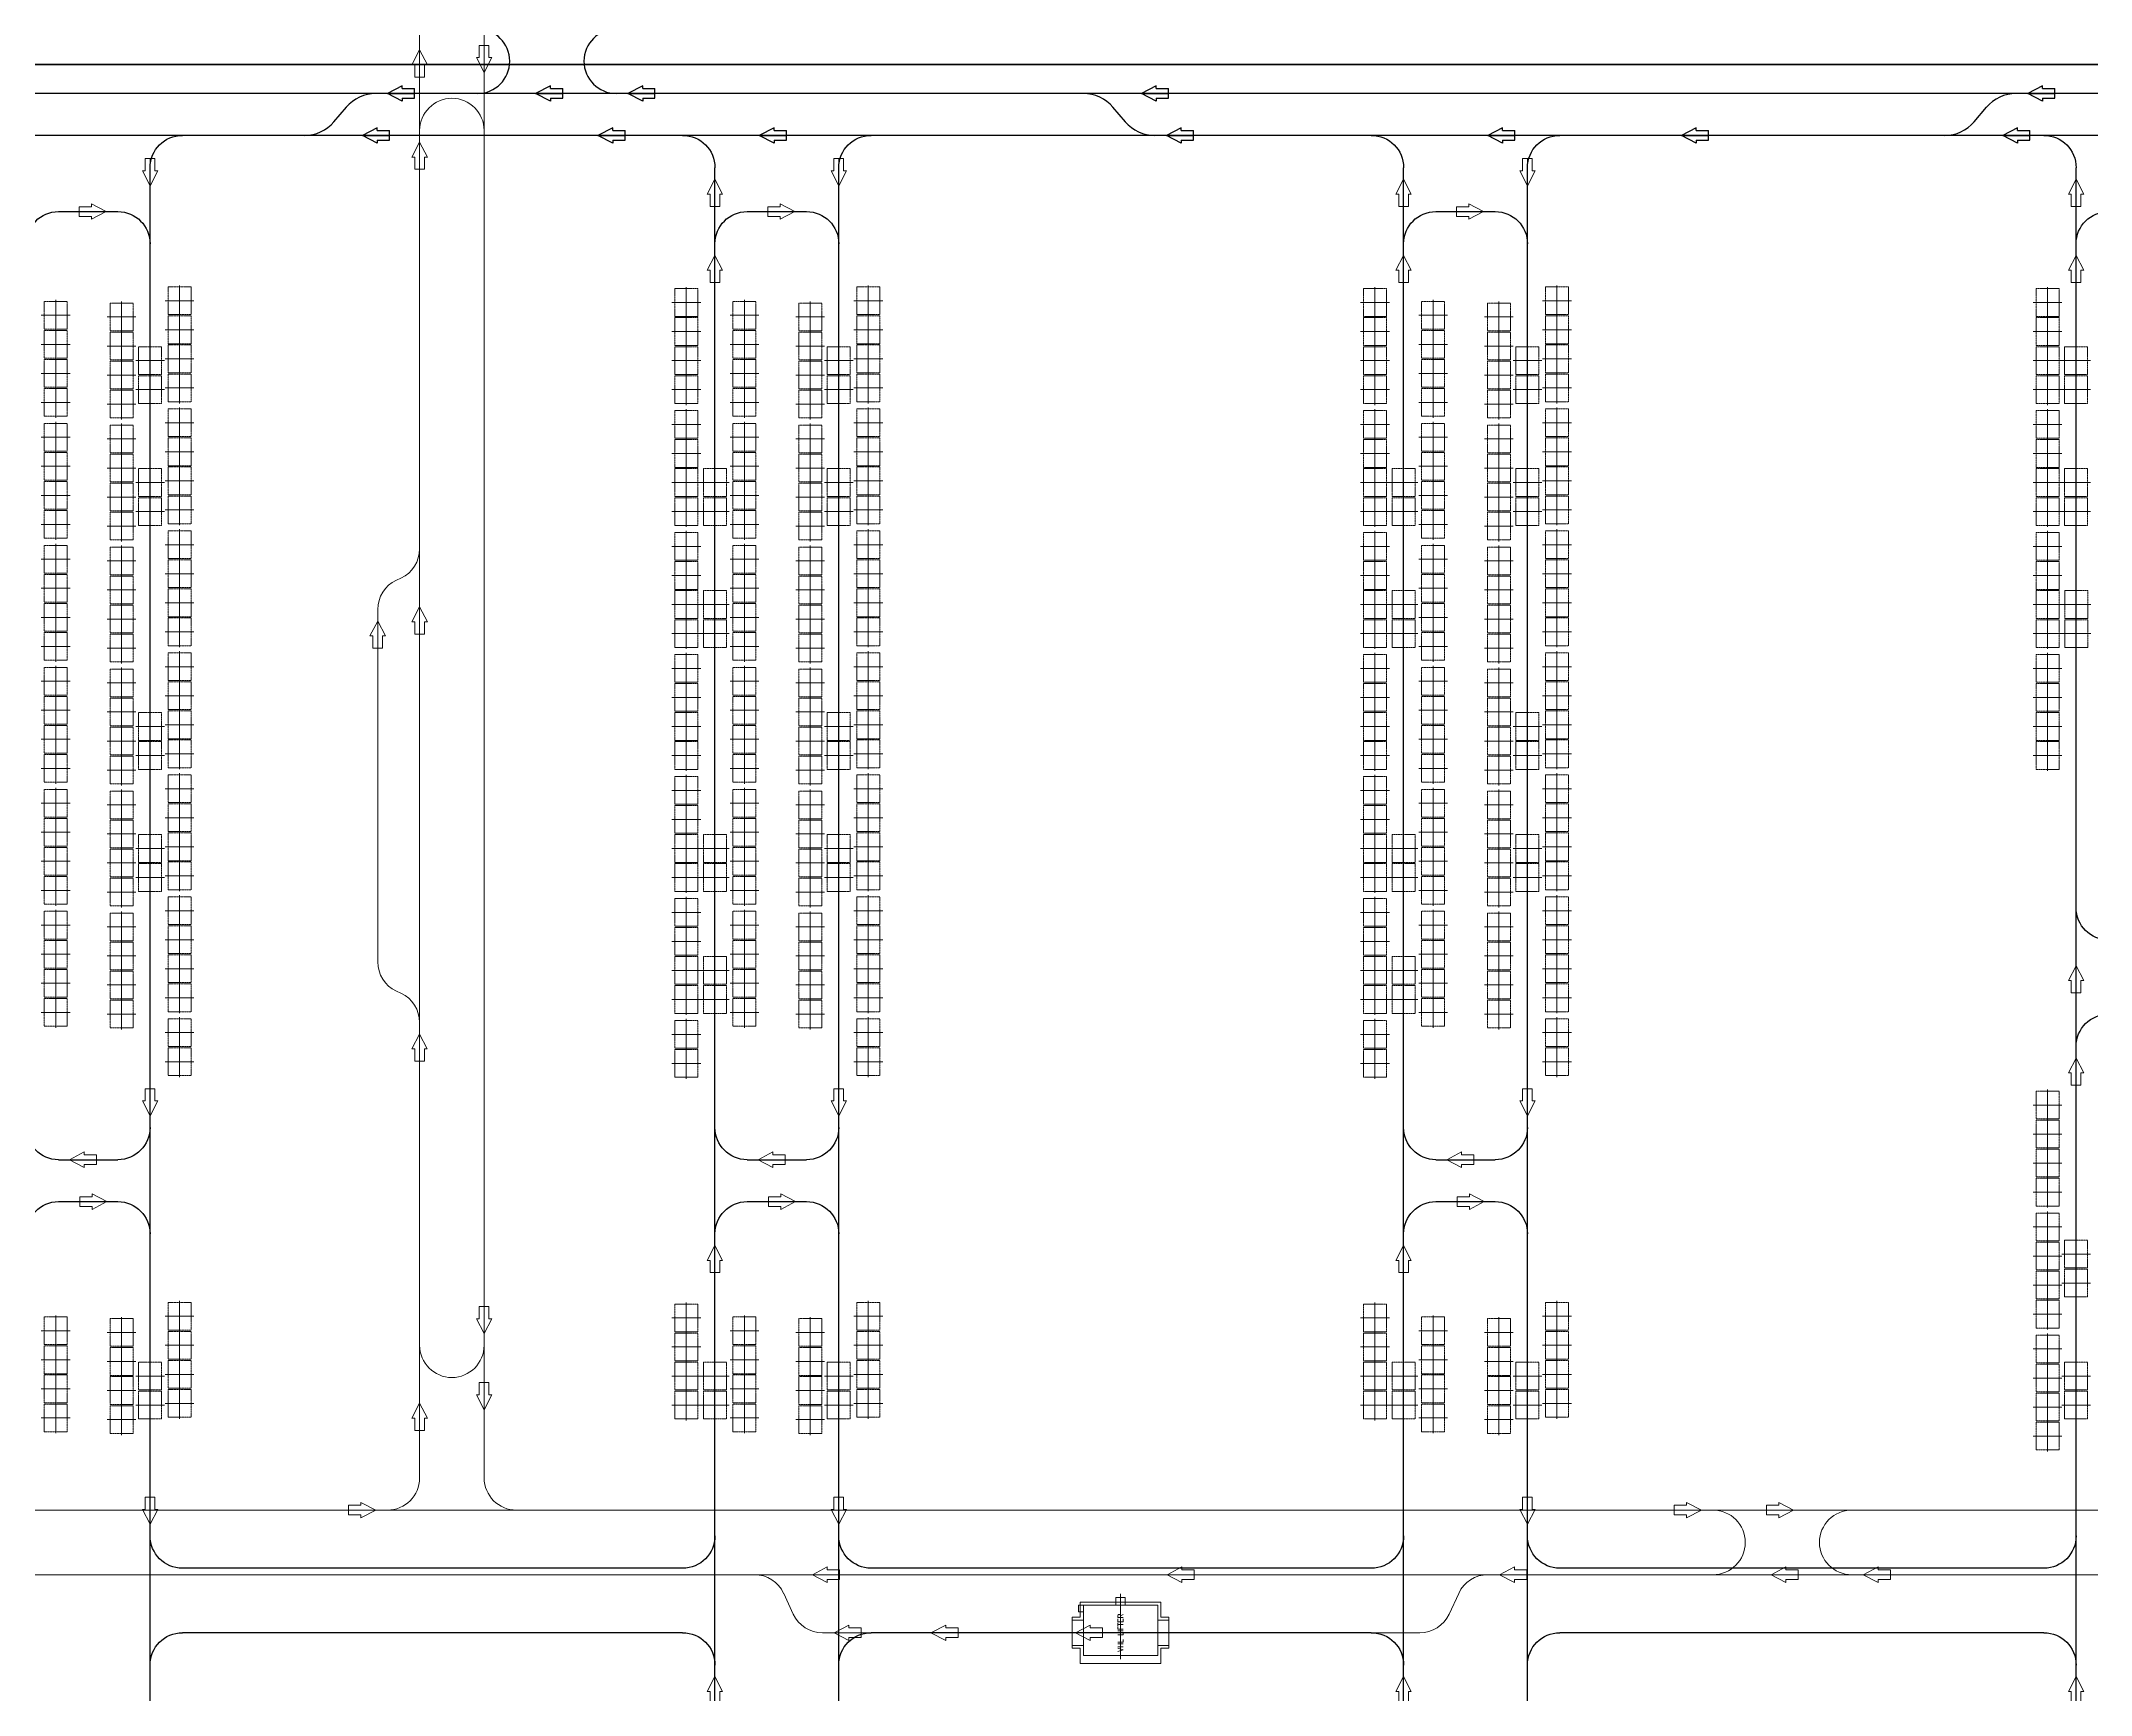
# Model space of a CAD drawing. Header units: millimetres. Extents: x -128 to 670218, y 27186 to 149492.
# Drawn here: x 475056 to 506826, y 54722 to 80349 of the extents above; entities that cross this region are included whole.
import ezdxf
from ezdxf.enums import TextEntityAlignment as Align

# ---------------------------------------------------------------- set-up
doc = ezdxf.new("R2010")
doc.units = ezdxf.units.MM
for name, pattern in [('ACAD_ISO08W100', [36, 24, -3, 6, -3]), ('AM_ISO08W050', [18, 12, -1.5, 3, -1.5]), ('XAT-M16_6F_EQ Layout_20211120$0$ACAD_ISO08W100', [36, 24, -3, 6, -3])]:
    doc.linetypes.add(name, pattern=pattern)
for name, color, linetype, lineweight in [('_CLINE', 4, 'XAT-M16_6F_EQ Layout_20211120$0$ACAD_ISO08W100', 9), ('CL', 4, 'Continuous', 9), ('CLINE', 4, 'ACAD_ISO08W100', 9), ('DIRECT', 40, 'Continuous', 9), ('LINE_EQ', 4, 'AM_ISO08W050', 20), ('LINE_STB', 151, 'Continuous', 30), ('Rail Block(Upper)', 191, 'Continuous', 18), ('Rail_H6022(Upper)', 6, 'Continuous', 18), ('TXT', 3, 'Continuous', 9), ('ZONE', 8, 'Continuous', 9)]:
    doc.layers.add(name, color=color, linetype=linetype, lineweight=lineweight)
doc.layers.add('Rail_H4822(Lower)', color=7, linetype='Continuous')
doc.styles.add('CF-FNT', font='romans.shx', dxfattribs={"width": 0.85, "bigfont": 'bigfont.shx'})

# ---------------------------------------------------------------- blocks, each defined once
blk = doc.blocks.new('*U3')
at = {"color": 0, "linetype": 'ByBlock'}
for p, q in [((-120, -230), (0, 0)), ((0, 0), (0, -420)), ((120, -230), (0, 0)), ((-75, -230), (-120, -230)), ((-75, -230), (-75, -420)), ((75, -230), (75, -420)), ((75, -230), (120, -230)), ((75, -420), (-75, -420))]:
    blk.add_line(p, q, dxfattribs=at)
blk = doc.blocks.new('A$C31676947')
at = {"layer": 'Rail_H4822(Lower)'}
for p, q in [((500, 47250), (500, 500)), ((2420, 47250), (2420, 500)), ((1000, 46570), (1920, 46570)), ((1000, 31870), (1920, 31870)), ((1000, 31220), (1920, 31220)), ((1000, 16520), (1920, 16520)), ((1000, 15870), (1920, 15870)), ((1000, 1180), (1920, 1180))]:
    blk.add_line(p, q, dxfattribs=at)
for centre, start, end in [((0, 47250), 0, 90), ((2920, 47250), 90, 180), ((1000, 46070), 90, 180), ((1920, 46070), 0, 90), ((1000, 32370), 180, 270), ((1920, 32370), 270, 0), ((1000, 30720), 90, 180), ((1920, 30720), 0, 90), ((0, 23700), 270, 0), ((2920, 23700), 180, 270), ((0, 21700), 0, 90), ((2920, 21700), 90, 180), ((1000, 17020), 180, 270), ((1920, 17020), 270, 0), ((1000, 15370), 90, 180), ((1920, 15370), 0, 90), ((1000, 1680), 180, 270), ((1920, 1680), 270, 0), ((0, 500), 270, 0), ((2920, 500), 180, 270)]:
    blk.add_arc(centre, 500, start, end, dxfattribs=at)
at = {"layer": 'DIRECT'}
for p, rotation in [((500, 46970), 180), ((1180, 46570), 89.99999999999999), ((500, 32550), 180), ((500, 23880), 180), ((500, 17200), 180), ((500, 1860), 180), ((1740, 1180), 270), ((500, 680), 180)]:
    blk.add_blockref('*U3', p, dxfattribs=dict(at, rotation=rotation))
for p in [(2420, 47070), (2420, 45890), (2420, 30540), (2420, 21520), (2420, 15190), (2420, 780)]:
    blk.add_blockref('*U3', p, dxfattribs=at)
at = {"layer": 'DIRECT', "lineweight": -2}
for p, rotation in [((1750, 31870), 270), ((1170, 31220), 89.99999999999999), ((1750, 16520), 270), ((1170, 15870), 89.99999999999999)]:
    blk.add_blockref('*U3', p, dxfattribs=dict(at, rotation=rotation))
blk = doc.blocks.new('A$Ca08771bd')
at = {"layer": 'Rail_H4822(Lower)'}
for p, q in [((500, 47250), (500, 500)), ((2920, 47250), (2920, 500)), ((1000, 46570), (2420, 46570)), ((2290, 42199), (2630, 42357)), ((2000, 41745), (2000, 6005)), ((1000, 32935), (1500, 32935)), ((1500, 31785), (1000, 31785)), ((2300, 27664), (2620, 27480)), ((2300, 17736), (2620, 17920)), ((1000, 13615), (1500, 13615)), ((1500, 12465), (1000, 12465)), ((2290, 5552), (2630, 5394)), ((1000, 1180), (2420, 1180))]:
    blk.add_line(p, q, dxfattribs=at)
for centre, radius, start, end in [((0, 47250), 500, 0, 90), ((3420, 47250), 500, 90, 180), ((1000, 46070), 500, 90, 180), ((2420, 46070), 500, 0, 90), ((2420, 42811), 500, 294.8882, 0), ((2500, 41745), 500, 114.8882, 180), ((1000, 33435), 500, 180, 270), ((1500, 33435), 500, 270, 0), ((1000, 31285), 500, 90, 180), ((1500, 31285), 500, 0, 90), ((2600, 28184), 600, 180, 240), ((2320, 26960), 600, 0, 60), ((0, 23700), 500, 270, 0), ((3420, 23700), 500, 180, 270), ((0, 21700), 500, 0, 90), ((3420, 21700), 500, 90, 180), ((2320, 18440), 600, 300, 0), ((2600, 17216), 600, 120, 180), ((1000, 14115), 500, 180, 270), ((1500, 14115), 500, 270, 0), ((1000, 11965), 500, 90, 180), ((1500, 11965), 500, 0, 90), ((2500, 6005), 500, 180, 245.1118), ((2420, 4940), 500, 0, 65.1118), ((1000, 1680), 500, 180, 270), ((2420, 1680), 500, 270, 0), ((0, 500), 500, 270, 0), ((3420, 500), 500, 180, 270)]:
    blk.add_arc(centre, radius, start, end, dxfattribs=at)
at = {"layer": 'DIRECT'}
for p, rotation in [((500, 46970), 180), ((1180, 46570), 90), ((500, 33615), 180), ((1320, 32935), 270), ((500, 32185), 180), ((1180, 31785), 90), ((500, 23880), 180), ((500, 14295), 180), ((1320, 13615), 270), ((500, 12865), 180), ((1180, 12465), 90), ((500, 1860), 180), ((2240, 1180), 270), ((500, 680), 180)]:
    blk.add_blockref('*U3', p, dxfattribs=dict(at, rotation=rotation))
for p in [(2920, 47070), (2920, 45890), (2920, 41911), (2000, 32535), (2000, 31105), (2920, 21520), (2000, 13215), (2000, 11785), (2920, 780)]:
    blk.add_blockref('*U3', p, dxfattribs=at)
at = {"layer": 'DIRECT', "lineweight": -2}
for p in [(2000, 27287), (2920, 26780), (2920, 17543), (2000, 17036), (2920, 4760)]:
    blk.add_blockref('*U3', p, dxfattribs=at)
blk = doc.blocks.new('*U551')
at = {"color": 0, "linetype": 'ByBlock'}
for p, q in [((-120, -230), (0, 0)), ((0, 0), (0, -420)), ((120, -230), (0, 0)), ((-75, -230), (-120, -230)), ((-75, -230), (-75, -420)), ((75, -230), (75, -420)), ((75, -230), (120, -230)), ((75, -420), (-75, -420))]:
    blk.add_line(p, q, dxfattribs=at)
blk = doc.blocks.new('*U420')
at = {"color": 0, "linetype": 'ByBlock'}
for p, q in [((-120, -230), (0, 0)), ((0, 0), (0, -420)), ((120, -230), (0, 0)), ((-75, -230), (-120, -230)), ((-75, -230), (-75, -420)), ((75, -230), (75, -420)), ((75, -230), (120, -230)), ((75, -420), (-75, -420))]:
    blk.add_line(p, q, dxfattribs=at)
blk = doc.blocks.new('*U764')
at = {"color": 0, "linetype": 'ByBlock'}
for p, q in [((-120, -230), (0, 0)), ((0, 0), (0, -420)), ((120, -230), (0, 0)), ((-75, -230), (-120, -230)), ((-75, -230), (-75, -420)), ((75, -230), (75, -420)), ((75, -230), (120, -230)), ((75, -420), (-75, -420))]:
    blk.add_line(p, q, dxfattribs=at)
blk = doc.blocks.new('*U731')
at = {"color": 0, "linetype": 'ByBlock'}
for p, q in [((-120, -230), (0, 0)), ((0, 0), (0, -420)), ((120, -230), (0, 0)), ((-75, -230), (-120, -230)), ((-75, -230), (-75, -420)), ((75, -230), (75, -420)), ((75, -230), (120, -230)), ((75, -420), (-75, -420))]:
    blk.add_line(p, q, dxfattribs=at)
blk = doc.blocks.new('*U659')
at = {"color": 0, "linetype": 'ByBlock'}
for p, q in [((-120, -230), (0, 0)), ((0, 0), (0, -420)), ((120, -230), (0, 0)), ((-75, -230), (-120, -230)), ((-75, -230), (-75, -420)), ((75, -230), (75, -420)), ((75, -230), (120, -230)), ((75, -420), (-75, -420))]:
    blk.add_line(p, q, dxfattribs=at)
blk = doc.blocks.new('*U661')
at = {"color": 0, "linetype": 'ByBlock'}
for p, q in [((-120, -230), (0, 0)), ((0, 0), (0, -420)), ((120, -230), (0, 0)), ((-75, -230), (-120, -230)), ((-75, -230), (-75, -420)), ((75, -230), (75, -420)), ((75, -230), (120, -230)), ((75, -420), (-75, -420))]:
    blk.add_line(p, q, dxfattribs=at)
blk = doc.blocks.new('*U335')
at = {"color": 0, "linetype": 'ByBlock'}
for p, q in [((-120, -230), (0, 0)), ((0, 0), (0, -420)), ((120, -230), (0, 0)), ((-75, -230), (-120, -230)), ((-75, -230), (-75, -420)), ((75, -230), (75, -420)), ((75, -230), (120, -230)), ((75, -420), (-75, -420))]:
    blk.add_line(p, q, dxfattribs=at)
blk = doc.blocks.new('*U336')
at = {"color": 0, "linetype": 'ByBlock'}
for p, q in [((-120, -230), (0, 0)), ((0, 0), (0, -420)), ((120, -230), (0, 0)), ((-75, -230), (-120, -230)), ((-75, -230), (-75, -420)), ((75, -230), (75, -420)), ((75, -230), (120, -230)), ((75, -420), (-75, -420))]:
    blk.add_line(p, q, dxfattribs=at)
blk = doc.blocks.new('*U305')
at = {"color": 0, "linetype": 'ByBlock'}
for p, q in [((-120, -230), (0, 0)), ((0, 0), (0, -420)), ((120, -230), (0, 0)), ((-75, -230), (-120, -230)), ((-75, -230), (-75, -420)), ((75, -230), (75, -420)), ((75, -230), (120, -230)), ((75, -420), (-75, -420))]:
    blk.add_line(p, q, dxfattribs=at)
blk = doc.blocks.new('*U306')
at = {"color": 0, "linetype": 'ByBlock'}
for p, q in [((-120, -230), (0, 0)), ((0, 0), (0, -420)), ((120, -230), (0, 0)), ((-75, -230), (-120, -230)), ((-75, -230), (-75, -420)), ((75, -230), (75, -420)), ((75, -230), (120, -230)), ((75, -420), (-75, -420))]:
    blk.add_line(p, q, dxfattribs=at)
blk = doc.blocks.new('*U307')
at = {"color": 0, "linetype": 'ByBlock'}
for p, q in [((-120, -230), (0, 0)), ((0, 0), (0, -420)), ((120, -230), (0, 0)), ((-75, -230), (-120, -230)), ((-75, -230), (-75, -420)), ((75, -230), (75, -420)), ((75, -230), (120, -230)), ((75, -420), (-75, -420))]:
    blk.add_line(p, q, dxfattribs=at)
blk = doc.blocks.new('*U308')
at = {"color": 0, "linetype": 'ByBlock'}
for p, q in [((-120, -230), (0, 0)), ((0, 0), (0, -420)), ((120, -230), (0, 0)), ((-75, -230), (-120, -230)), ((-75, -230), (-75, -420)), ((75, -230), (75, -420)), ((75, -230), (120, -230)), ((75, -420), (-75, -420))]:
    blk.add_line(p, q, dxfattribs=at)
blk = doc.blocks.new('EG-TR_ARW_1-2')
at = {"color": 0, "linetype": 'ByBlock'}
for p, q in [((-120, -230), (0, 0)), ((0, 0), (0, -420)), ((120, -230), (0, 0)), ((-75, -230), (-120, -230)), ((-75, -230), (-75, -420)), ((75, -230), (75, -420)), ((75, -230), (120, -230)), ((75, -420), (-75, -420))]:
    blk.add_line(p, q, dxfattribs=at)
blk = doc.blocks.new('A$C90e8e326')
at = {"layer": 'Rail_H6022(Upper)'}
for p, q in [((479886, 75000), (479886, 28750)), ((480886, 75000), (480886, 28750)), ((479525, 42659), (479596, 42691)), ((479236, 36745), (479236, 42205)), ((479525, 36291), (479596, 36259)), ((342241, 28250), (660086, 28250)), ((341241, 27250), (597147, 27250)), ((485677, 26640), (485528, 26960)), ((495840, 26640), (495989, 26960)), ((486130, 26350), (495387, 26350))]:
    blk.add_line(p, q, dxfattribs=at)
for centre, start, end in [((480386, 49625), 0, 180), ((479386, 43145), 294.8882, 0), ((479736, 42205), 114.8882, 180), ((479736, 36745), 180, 245.1118), ((479386, 35805), 0, 65.1118), ((480386, 30805), 180, 0), ((479386, 28750), 270, 0), ((481386, 28750), 180, 270), ((499930, 27750), 270, 90), ((502080, 27750), 90, 270), ((485074, 26750), 24.8882, 90), ((496443, 26750), 90, 155.1118), ((486130, 26850), 204.8882, 270), ((495387, 26850), 270, 335.1118)]:
    blk.add_arc(centre, 500, start, end, dxfattribs=at)
at = {"layer": 'Rail_H6022(Upper)', "xscale": -1}
for p in [(479886, 50875), (479886, 49445), (479236, 42025), (479886, 42245), (479885, 35625), (479886, 29905)]:
    blk.add_blockref('EG-TR_ARW_1-2', p, dxfattribs=at)
at = {"layer": 'Rail_H6022(Upper)'}
for p, xscale, rotation in [((480886, 50525), -1, 180), ((480886, 30985), -1, 180), ((480886, 29805), -1, 180), ((479206, 28250), -1, 270), ((499750, 28250), -1, 270), ((501180, 28250), -1, 270), ((485974, 27250), -1.000000000000001, 90), ((491470, 27250), -1.000000000000001, 90), ((500830, 27250), -1.000000000000001, 90), ((502260, 27250), -1.000000000000001, 90), ((486310, 26350), -1.000000000000001, 90)]:
    blk.add_blockref('EG-TR_ARW_1-2', p, dxfattribs=dict(at, xscale=xscale, rotation=rotation))
at = {"layer": 'Rail_H6022(Upper)', "lineweight": -2, "xscale": -1.000000000000001, "rotation": 90}
for p in [(496623, 27250), (487810, 26350)]:
    blk.add_blockref('EG-TR_ARW_1-2', p, dxfattribs=at)
blk = doc.blocks.new('*U825')
at = {"color": 0, "linetype": 'ByBlock', "lineweight": -2}
for points in [[(196, 575), (196, 750), (-196, 750), (-196, 575)], [(-350, -575), (-350, 575), (425, 575), (425, -575)], [(545, -72), (545, 72), (425, 72), (425, -72)], [(196, -750), (196, -575), (-196, -575), (-196, -750)]]:
    blk.add_lwpolyline(points, close=True, dxfattribs=at)
at = {"color": 0}
blk.add_lwpolyline([(325, 650), (325, 575), (425, 575), (425, 650)], close=True, dxfattribs=at)
at = {"layer": 'CL'}
blk.add_line((0, 750), (0, -750), dxfattribs=at)
at = {"layer": 'CLINE'}
blk.add_line((-411, 0), (604, 0), dxfattribs=at)
at = {"layer": 'ZONE'}
for p, q in [((-240, 625), (-240, 750)), ((-240, 750), (240, 750)), ((240, 750), (240, 625)), ((-240, 625), (-475, 625)), ((-475, 625), (-475, -625)), ((240, 625), (475, 625)), ((475, 625), (475, -625)), ((-475, -625), (-240, -625)), ((-240, -625), (-240, -750)), ((240, -750), (240, -625)), ((475, -625), (240, -625)), ((-240, -750), (240, -750))]:
    blk.add_line(p, q, dxfattribs=at)
at = {"layer": 'DIRECT', "lineweight": -2}
blk.add_blockref('EG-TR_ARW_1-2', (0, 700), dxfattribs=at)
at = {"layer": 'TXT', "style": 'CF-FNT', "flags": 8}
blk.add_attdef('UNITID', text='', height=80, dxfattribs=at).set_placement((0, 0), align=Align.MIDDLE_CENTER)
blk = doc.blocks.new('XAT-M16_6F_EQ Layout_20211120$0$EG-12_FOUP_(01)-pv')
at = {"layer": '_CLINE'}
for p, q in [((0, 211), (0, -235)), ((-239, -12), (239, -12))]:
    blk.add_line(p, q, dxfattribs=at)
at = {"layer": 'LINE_EQ'}
blk.add_lwpolyline([(-215, 166), (-215, -190), (215, -190), (215, 166)], close=True, dxfattribs=at)
blk = doc.blocks.new('A$Cb83e1a90')
at = {"rotation": 89.99999999999999}
for p in [(-955, -909), (-955, -1359), (-955, -1809), (-955, -2259)]:
    blk.add_blockref('XAT-M16_6F_EQ Layout_20211120$0$EG-12_FOUP_(01)-pv', p, dxfattribs=at)

msp = doc.modelspace()

# ---------------------------------------------------------------- linework, layer by layer
for points in [[(438756, 132785), (534517, 132785), (534517, 79986), (438756, 79986)], [(449374, 79986), (524036, 79986), (524036, 27186), (449374, 27186)]]:
    msp.add_lwpolyline(points, close=True)
at = {"layer": 'Rail_H4822(Lower)'}
for p, q in [((661675, 79536), (411771, 79536)), ((479596, 79098), (479788, 79325)), ((491861, 79098), (491669, 79325)), ((505016, 79098), (505208, 79325)), ((667391, 78886), (411298, 78886)), ((485000, 56686), (477247, 56686)), ((495673, 56686), (487920, 56686)), ((506096, 56686), (498593, 56686)), ((485000, 55686), (477247, 55686)), ((495673, 55686), (487920, 55686)), ((506096, 55686), (498593, 55686))]:
    msp.add_line(p, q, dxfattribs=at)
for centre, radius, start, end in [((481821, 80036), 500, 270, 90), ((483971, 80036), 500, 90, 270), ((480245, 78936), 600, 90, 139.6984), ((491211, 78936), 600, 40.3016, 90), ((505665, 78936), 600, 90, 139.6984), ((479138, 79486), 600, 270, 319.6984), ((492318, 79486), 600, 220.3016, 270), ((504558, 79486), 600, 270, 319.6984)]:
    msp.add_arc(centre, radius, start, end, dxfattribs=at)

# ---------------------------------------------------------------- block references
at = {"layer": 'LINE_EQ', "rotation": 89.99999999999999}
for p in [(476735, 75398), (487408, 75398), (498081, 75398), (506584, 75398), (476735, 74948), (487408, 74948), (498081, 74948), (506584, 74948), (476735, 73508), (485488, 73508), (487408, 73508), (496161, 73508), (498081, 73508), (506584, 73508), (476735, 73058), (485488, 73058), (487408, 73058), (496161, 73058), (498081, 73058), (506584, 73058), (485488, 71618), (496161, 71618), (506587, 71618), (485488, 71168), (496161, 71168), (506587, 71168), (476735, 69728), (487408, 69728), (498081, 69728), (476735, 69278), (487408, 69278), (498081, 69278), (476735, 67838), (485488, 67838), (487408, 67838), (496161, 67838), (498081, 67838), (476735, 67388), (485488, 67388), (487408, 67388), (496161, 67388), (498081, 67388), (485488, 65948), (496161, 65948), (485488, 65498), (496161, 65498), (506584, 61554), (506584, 61104), (476735, 59664), (485488, 59664), (487408, 59664), (496161, 59664), (498081, 59664), (506584, 59664), (476735, 59214), (485488, 59214), (487408, 59214), (496161, 59214), (498081, 59214), (506584, 59214)]:
    msp.add_blockref('XAT-M16_6F_EQ Layout_20211120$0$EG-12_FOUP_(01)-pv', p, dxfattribs=at)
at = {"layer": 'LINE_STB', "rotation": 89.99999999999999}
for p in [(475272, 76099), (476292, 76073), (477192, 76324), (485045, 76298), (485945, 76099), (486965, 76073), (487865, 76324), (495718, 76298), (496618, 76099), (497638, 76073), (498538, 76324), (477192, 75874), (485045, 75848), (487865, 75874), (495718, 75848), (498538, 75874), (475272, 75649), (476292, 75623), (477192, 75424), (485045, 75398), (485945, 75649), (486965, 75623), (487865, 75424), (495718, 75398), (496618, 75649), (497638, 75623), (498538, 75424), (475272, 75199), (476292, 75173), (485945, 75199), (486965, 75173), (496618, 75199), (497638, 75173), (475272, 74749), (477192, 74974), (485045, 74948), (485945, 74749), (487865, 74974), (495718, 74948), (496618, 74749), (498538, 74974), (476292, 74723), (477192, 74434), (486965, 74723), (487865, 74434), (497638, 74723), (498538, 74434), (475272, 74209), (476292, 74183), (485045, 74408), (485945, 74209), (486965, 74183), (495718, 74408), (496618, 74209), (497638, 74183), (477192, 73984), (485045, 73958), (487865, 73984), (495718, 73958), (498538, 73984), (475272, 73759), (476292, 73733), (477192, 73534), (485045, 73508), (485945, 73759), (486965, 73733), (487865, 73534), (495718, 73508), (496618, 73759), (497638, 73733), (498538, 73534), (475272, 73309), (476292, 73283), (485945, 73309), (486965, 73283), (496618, 73309), (497638, 73283), (475272, 72859), (477192, 73084), (485045, 73058), (485945, 72859), (487865, 73084), (495718, 73058), (496618, 72859), (498538, 73084), (476292, 72833), (477192, 72544), (485045, 72518), (486965, 72833), (487865, 72544), (495718, 72518), (497638, 72833), (498538, 72544), (475272, 72319), (476292, 72293), (485945, 72319), (486965, 72293), (496618, 72319), (497638, 72293), (477192, 72094), (485045, 72068), (487865, 72094), (495718, 72068), (498538, 72094), (475272, 71869), (476292, 71843), (477192, 71644), (485045, 71618), (485945, 71869), (486965, 71843), (487865, 71644), (495718, 71618), (496618, 71869), (497638, 71843), (498538, 71644), (475272, 71419), (476292, 71393), (485945, 71419), (486965, 71393), (496618, 71419), (497638, 71393), (475272, 70969), (476292, 70943), (477192, 71194), (485045, 71168), (485945, 70969), (486965, 70943), (487865, 71194), (495718, 71168), (496618, 70969), (497638, 70943), (498538, 71194), (477192, 70654), (485045, 70628), (487865, 70654), (495718, 70628), (498538, 70654), (475272, 70429), (476292, 70403), (485945, 70429), (486965, 70403), (496618, 70429), (497638, 70403), (475272, 69979), (477192, 70204), (485045, 70178), (485945, 69979), (487865, 70204), (495718, 70178), (496618, 69979), (498538, 70204), (476292, 69953), (477192, 69754), (485045, 69728), (486965, 69953), (487865, 69754), (495718, 69728), (497638, 69953), (498538, 69754), (475272, 69529), (476292, 69503), (485945, 69529), (486965, 69503), (496618, 69529), (497638, 69503), (475272, 69079), (476292, 69053), (477192, 69304), (485045, 69278), (485945, 69079), (486965, 69053), (487865, 69304), (495718, 69278), (496618, 69079), (497638, 69053), (498538, 69304), (477192, 68764), (485045, 68738), (487865, 68764), (495718, 68738), (498538, 68764), (475272, 68539), (476292, 68513), (485945, 68539), (486965, 68513), (496618, 68539), (497638, 68513), (475272, 68089), (477192, 68314), (485045, 68288), (485945, 68089), (487865, 68314), (495718, 68288), (496618, 68089), (498538, 68314), (476292, 68063), (477192, 67864), (485045, 67838), (486965, 68063), (487865, 67864), (495718, 67838), (497638, 68063), (498538, 67864), (475272, 67639), (476292, 67613), (485945, 67639), (486965, 67613), (496618, 67639), (497638, 67613), (475272, 67189), (476292, 67163), (477192, 67414), (485045, 67388), (485945, 67189), (486965, 67163), (487865, 67414), (495718, 67388), (496618, 67189), (497638, 67163), (498538, 67414), (477192, 66874), (485045, 66848), (487865, 66874), (495718, 66848), (498538, 66874), (475272, 66649), (476292, 66623), (485945, 66649), (486965, 66623), (496618, 66649), (497638, 66623), (475272, 66199), (476292, 66173), (477192, 66424), (485045, 66398), (485945, 66199), (486965, 66173), (487865, 66424), (495718, 66398), (496618, 66199), (497638, 66173), (498538, 66424), (477192, 65974), (485045, 65948), (487865, 65974), (495718, 65948), (498538, 65974), (475272, 65749), (476292, 65723), (485945, 65749), (486965, 65723), (496618, 65749), (497638, 65723), (475272, 65299), (476292, 65273), (477192, 65524), (485045, 65498), (485945, 65299), (486965, 65273), (487865, 65524), (495718, 65498), (496618, 65299), (497638, 65273), (498538, 65524), (477192, 64984), (485045, 64958), (487865, 64984), (495718, 64958), (498538, 64984), (477192, 64534), (485045, 64508), (487865, 64534), (495718, 64508), (498538, 64534), (477192, 60590), (485045, 60564), (487865, 60590), (495718, 60564), (498538, 60590), (475272, 60365), (476292, 60339), (477192, 60140), (485945, 60365), (486965, 60339), (487865, 60140), (496618, 60365), (497638, 60339), (498538, 60140), (475272, 59915), (476292, 59889), (485045, 60114), (485945, 59915), (486965, 59889), (495718, 60114), (496618, 59915), (497638, 59889), (477192, 59690), (485045, 59664), (487865, 59690), (495718, 59664), (498538, 59690), (475272, 59465), (476292, 59439), (477192, 59240), (485045, 59214), (485945, 59465), (486965, 59439), (487865, 59240), (495718, 59214), (496618, 59465), (497638, 59439), (498538, 59240), (475272, 59015), (476292, 58989), (485945, 59015), (486965, 58989), (496618, 59015), (497638, 58989)]:
    msp.add_blockref('XAT-M16_6F_EQ Layout_20211120$0$EG-12_FOUP_(01)-pv', p, dxfattribs=at)
at = {"layer": 'LINE_STB'}
for p in [(507096, 77207), (507096, 75317), (507096, 73427), (507096, 71537), (507096, 64772), (507096, 62882), (507096, 60992)]:
    msp.add_blockref('A$Cb83e1a90', p, dxfattribs=at)
at = {"layer": 'Rail Block(Upper)'}
ref = msp.add_blockref('*U825', (491787, 55686), dxfattribs=dict(at, rotation=89.99999999999999))
ref.add_attrib('UNITID', 'VHL LIFTER', dxfattribs={"layer": 'TXT', "height": 80, "rotation": 90, "style": 'CF-FNT'}).set_placement((491787, 55686), align=Align.MIDDLE_CENTER)
at = {"layer": 'Rail_H4822(Lower)'}
msp.add_blockref('A$C90e8e326', (1038, 29336), dxfattribs=at)
at = {"layer": 'Rail_H4822(Lower)', "xscale": -1}
for name, p, rotation in [('*U308', (480425, 79536), 90), ('*U420', (482721, 79536), 90), ('*U551', (484151, 79536), 90), ('*U306', (492111, 79536), 90), ('*U336', (505845, 79536), 90), ('A$C31676947', (474327, 78886), 180), ('*U307', (480038, 78886), 90), ('*U731', (483688, 78886), 90), ('A$C31676947', (485000, 78886), 180), ('*U661', (486188, 78886), 90), ('*U305', (492498, 78886), 90), ('A$C31676947', (495673, 78886), 180), ('*U764', (497478, 78886), 90), ('*U659', (500478, 78886), 90), ('*U335', (505458, 78886), 90), ('A$Ca08771bd', (506096, 78886), 180)]:
    msp.add_blockref(name, p, dxfattribs=dict(at, rotation=rotation))

doc.saveas('drawing.dxf')
